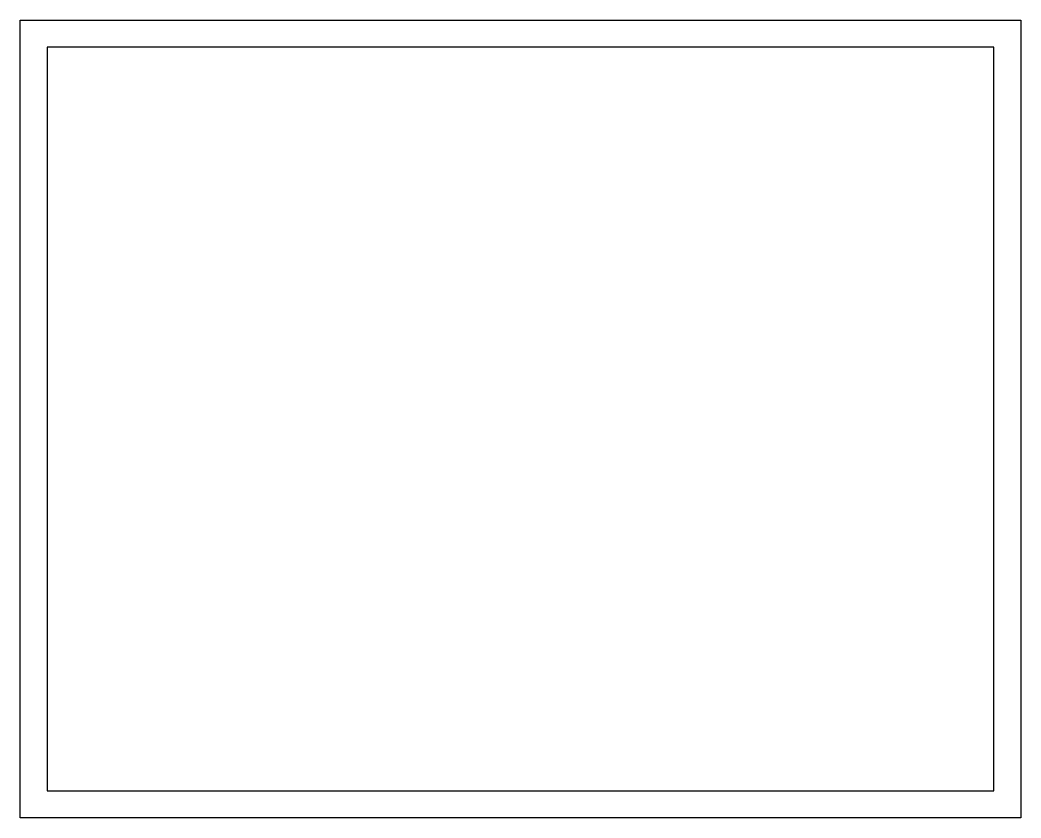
# Model space of a CAD drawing. Header units: inches. Extents: x 33.53 to 37.23, y 27.76 to 30.71.
import ezdxf

# ---------------------------------------------------------------- set-up
doc = ezdxf.new("R2010")
doc.units = ezdxf.units.IN
doc.header["$MEASUREMENT"] = 0

msp = doc.modelspace()

# ---------------------------------------------------------------- linework, layer by layer
msp.add_line((37.132, 27.8593), (37.132, 30.6093))
for points in [[(33.532, 30.7093), (37.232, 30.7093), (37.232, 27.7593), (33.532, 27.7593)], [(37.132, 30.6093), (33.632, 30.6093), (33.632, 27.8593), (37.132, 27.8593)]]:
    msp.add_lwpolyline(points, close=True)

doc.saveas('drawing.dxf')
